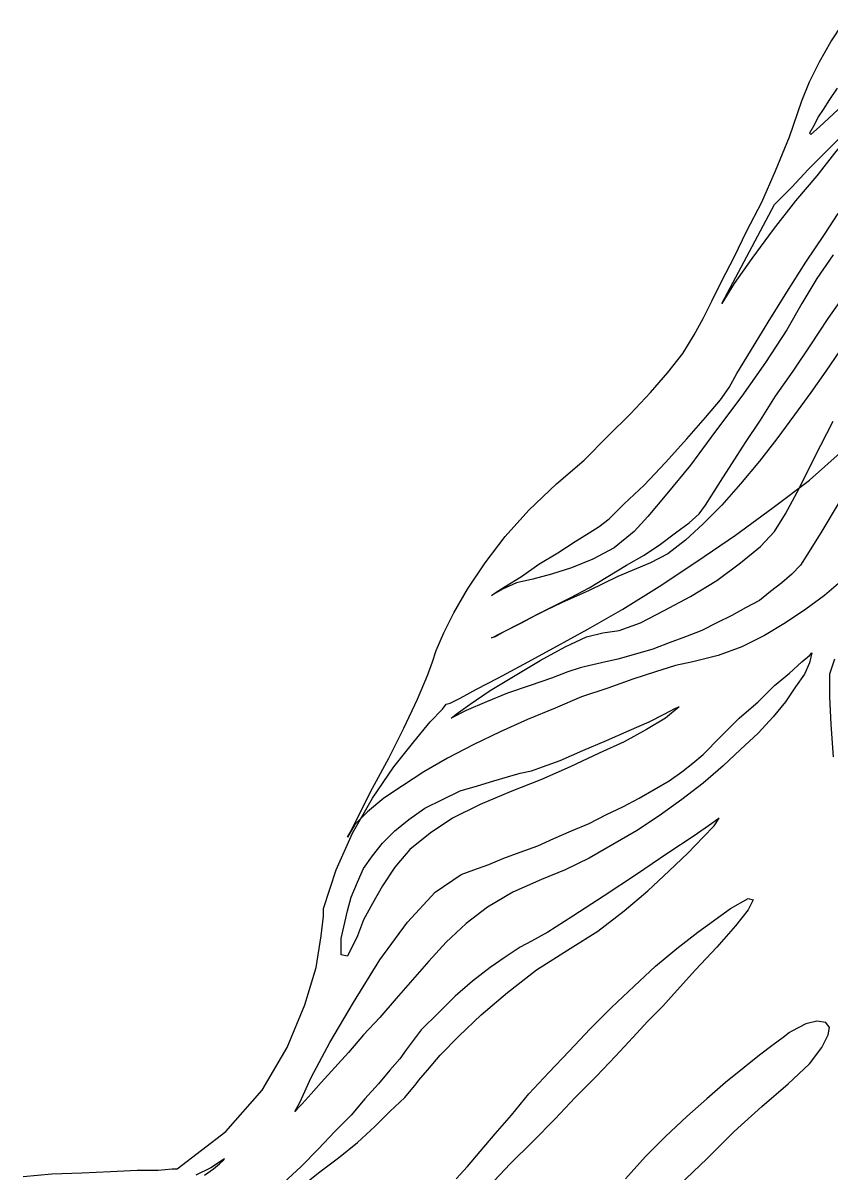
# Model space of a CAD drawing. Extents: x 140.76 to 141.51, y 60.02 to 61.76.
# Drawn here: x 140.9142 to 141.0354, y 61.5529 to 61.7253 of the extents above; entities that cross this region are included whole.
import ezdxf

# ---------------------------------------------------------------- set-up
doc = ezdxf.new("R2010")
doc.units = 0
doc.layers.get('0').update_dxf_attribs({"linetype": 'CONTINUOUS'})

msp = doc.modelspace()

# ---------------------------------------------------------------- linework, layer by layer
at = {"linetype": 'CONTINUOUS'}
for points in [[(140.96275, 61.60332), (140.96332, 61.60426), (140.96463, 61.60689), (140.96651, 61.61064), (140.96894, 61.61514), (140.97119, 61.61965), (140.97325, 61.62396), (140.97476, 61.62753), (140.97551, 61.62959), (140.97607, 61.63128), (140.9772, 61.63391), (140.97869, 61.6369), (140.98076, 61.64047), (140.98339, 61.64441), (140.98639, 61.64835), (140.98995, 61.65229), (140.99408, 61.65623), (140.99821, 61.65979), (141.00177, 61.66336), (141.00515, 61.66673), (141.00815, 61.66992), (141.01077, 61.67292), (141.01303, 61.67574), (141.01472, 61.67855), (141.01603, 61.68099), (141.01735, 61.68362), (141.01884, 61.68662), (141.02072, 61.69019), (141.02259, 61.69412), (141.02485, 61.69844), (141.02691, 61.70313), (141.02897, 61.70819), (141.03085, 61.71363), (141.03198, 61.71645), (141.03348, 61.71945), (141.03517, 61.72245), (141.03704, 61.72526)], [(141.03667, 61.6416), (141.03423, 61.63953), (141.03142, 61.63747), (141.02841, 61.6354), (141.02522, 61.63353), (141.02185, 61.63184), (141.01828, 61.63052), (141.01453, 61.62959), (141.0119, 61.62902), (141.0089, 61.62809), (141.00552, 61.62697), (141.00177, 61.62565), (140.99783, 61.62434), (140.9939, 61.62265), (140.98976, 61.62096), (140.98563, 61.61908), (140.9817, 61.6172), (140.97776, 61.61514), (140.97419, 61.61308), (140.971, 61.61102), (140.96819, 61.60914), (140.96575, 61.60708), (140.96388, 61.6052), (140.96275, 61.60332), (140.96332, 61.60426), (140.96463, 61.60689), (140.96651, 61.61064), (140.96894, 61.61514), (140.97119, 61.61965), (140.97325, 61.62396), (140.97476, 61.62753), (140.97551, 61.62959), (140.97607, 61.63128), (140.9772, 61.63391), (140.97869, 61.6369), (140.98076, 61.64047), (140.98339, 61.64441), (140.98639, 61.64835), (140.98995, 61.65229), (140.99408, 61.65623), (140.99821, 61.65979), (141.00177, 61.66336), (141.00515, 61.66673), (141.00815, 61.66992), (141.01077, 61.67292), (141.01303, 61.67574), (141.01472, 61.67855), (141.01603, 61.68099), (141.01735, 61.68362), (141.01884, 61.68662), (141.02072, 61.69019), (141.02259, 61.69412), (141.02485, 61.69844), (141.02691, 61.70313), (141.02897, 61.70819), (141.03085, 61.71363), (141.03198, 61.71645), (141.03348, 61.71945), (141.03517, 61.72245), (141.03704, 61.72526)], [(141.03611, 61.71551), (141.03498, 61.71382), (141.03404, 61.71232), (141.03329, 61.7112), (141.03272, 61.71007), (141.03198, 61.70875), (141.03216, 61.70857), (141.03348, 61.70969), (141.03629, 61.71232)], [(141.03836, 61.70875), (141.0376, 61.70801), (141.03573, 61.70576), (141.0331, 61.70238), (141.02991, 61.69862), (141.02654, 61.69431), (141.02335, 61.68999), (141.02072, 61.68624), (141.01884, 61.68325), (141.02672, 61.69806), (141.02747, 61.69882), (141.02935, 61.70069), (141.03179, 61.70331), (141.0346, 61.70613), (141.03704, 61.70857), (141.03873, 61.71007), (141.03929, 61.71026), (141.03836, 61.70875)], [(141.03554, 61.69056), (141.0331, 61.687), (141.03085, 61.68325), (141.0286, 61.6793), (141.02541, 61.67442), (141.02185, 61.66936), (141.01791, 61.66411), (141.01416, 61.65904), (141.01059, 61.65473), (141.00778, 61.65135), (141.00571, 61.6491), (141.00271, 61.64666), (140.99952, 61.64497), (140.99633, 61.64366), (140.99333, 61.64272), (140.99052, 61.64197), (140.98808, 61.64141), (140.98601, 61.64047), (140.98433, 61.63953), (140.98489, 61.63991), (140.98639, 61.64085), (140.98882, 61.64234), (140.99145, 61.64422), (140.99427, 61.64591), (140.99689, 61.6476), (140.99896, 61.64891), (141.00046, 61.64985), (141.00196, 61.65097), (141.00421, 61.65323), (141.00722, 61.65604), (141.01041, 61.65941), (141.01359, 61.66298), (141.01641, 61.66617), (141.01866, 61.6688), (141.01997, 61.67067), (141.0211, 61.67274), (141.02316, 61.67611), (141.02578, 61.68043), (141.0286, 61.68493), (141.03142, 61.68943), (141.03423, 61.69356), (141.03629, 61.69675)], [(141.03648, 61.67611), (141.03441, 61.67311), (141.03216, 61.66992), (141.02973, 61.66655), (141.0271, 61.66298), (141.02447, 61.65961), (141.02166, 61.65623), (141.01884, 61.65304), (141.01603, 61.65022), (141.0134, 61.64779), (141.01077, 61.64573), (141.00815, 61.64441), (141.00327, 61.64234), (140.99896, 61.64028), (140.99483, 61.63841), (140.99127, 61.63672), (140.98846, 61.63522), (140.9862, 61.63409), (140.98489, 61.63334), (140.98433, 61.63315), (140.9847, 61.63334), (140.98545, 61.63371), (140.98695, 61.63447), (140.98882, 61.6354), (140.99089, 61.63653), (140.99352, 61.63784), (140.99614, 61.63915), (140.99896, 61.64065), (141.00177, 61.64234), (141.00459, 61.64403), (141.00722, 61.64553), (141.00965, 61.64722), (141.0119, 61.64891), (141.01396, 61.65041), (141.01547, 61.65173), (141.01641, 61.65304), (141.01735, 61.65454), (141.01866, 61.6566), (141.02034, 61.65923), (141.02241, 61.66242), (141.02466, 61.66579), (141.02691, 61.66936), (141.02953, 61.67311), (141.03216, 61.67705), (141.03479, 61.68099), (141.03742, 61.68474)], [(141.03629, 61.65323), (141.03366, 61.64891), (141.0316, 61.64553), (141.03066, 61.64403), (141.02935, 61.64272), (141.02785, 61.64141), (141.02616, 61.64009), (141.02447, 61.63878), (141.02241, 61.63766), (141.02034, 61.63653), (141.01809, 61.6354), (141.01584, 61.63428), (141.0134, 61.63334), (141.01097, 61.6324), (141.00852, 61.63146), (141.0059, 61.63072), (141.00327, 61.62996), (141.00084, 61.6294), (140.99821, 61.62884), (140.99765, 61.62865), (140.99577, 61.62809), (140.99333, 61.62715), (140.99014, 61.62603), (140.98676, 61.6249), (140.98358, 61.62358), (140.98057, 61.62227), (140.97832, 61.62115), (140.97907, 61.62171), (140.98114, 61.62321), (140.98414, 61.62527), (140.98789, 61.62753), (140.99164, 61.62978), (140.9954, 61.63184), (140.99858, 61.63334), (141.00102, 61.63391), (141.00346, 61.63428), (141.00665, 61.6354), (141.01021, 61.63728), (141.01416, 61.63935), (141.01809, 61.64178), (141.02166, 61.64441), (141.02466, 61.64685), (141.02672, 61.6491), (141.02841, 61.65173), (141.03047, 61.65566), (141.03272, 61.66017), (141.03554, 61.66561)], [(140.91416, 61.55249), (140.91848, 61.55286), (140.92298, 61.55305), (140.92729, 61.55323), (140.93124, 61.55342), (140.93443, 61.55342), (140.93649, 61.55361), (140.93724, 61.55361), (140.94456, 61.55924), (140.95, 61.56543), (140.95375, 61.57181), (140.95638, 61.57819), (140.95806, 61.58381), (140.95881, 61.58851), (140.95919, 61.5915), (140.95919, 61.59263), (140.96106, 61.59844), (140.9635, 61.60389), (140.96651, 61.60914), (140.9697, 61.61383), (140.97269, 61.61758), (140.97514, 61.62059), (140.97701, 61.62246), (140.97757, 61.62321), (140.97813, 61.6234), (140.97963, 61.62414), (140.98208, 61.62546), (140.98527, 61.62715), (140.9892, 61.62921), (140.9937, 61.63165), (140.99877, 61.63447), (141.00403, 61.63747), (141.00947, 61.64085), (141.01509, 61.6446), (141.02091, 61.64854), (141.02654, 61.65267), (141.03198, 61.65679), (141.03704, 61.6613)], [(141.03235, 61.6309), (141.03198, 61.6294), (141.03123, 61.62771), (141.02991, 61.62584), (141.02841, 61.62358), (141.02654, 61.62133), (141.02429, 61.6189), (141.02166, 61.61646), (141.01903, 61.61402), (141.01603, 61.61139), (141.01284, 61.60895), (141.00947, 61.60651), (141.00609, 61.60426), (141.00252, 61.6022), (140.99896, 61.60014), (140.9954, 61.59844), (140.99183, 61.59695), (140.98752, 61.59507), (140.98376, 61.59282), (140.98057, 61.59038), (140.97757, 61.58756), (140.97494, 61.58475), (140.97251, 61.58194), (140.97006, 61.57912), (140.96763, 61.57631), (140.96519, 61.57368), (140.96294, 61.57105), (140.96087, 61.5688), (140.95881, 61.56656), (140.95731, 61.56487), (140.956, 61.56337), (140.95525, 61.56261), (140.95487, 61.56224), (140.95562, 61.56355), (140.95731, 61.5673), (140.96013, 61.57256), (140.96369, 61.57856), (140.96763, 61.58494), (140.97175, 61.59057), (140.97588, 61.59507), (140.97982, 61.5977), (140.9817, 61.59844), (140.98395, 61.5992), (140.9862, 61.60014), (140.98864, 61.60107), (140.99127, 61.60201), (140.9937, 61.60313), (140.99633, 61.60426), (140.99896, 61.60538), (141.00158, 61.6067), (141.00403, 61.60783), (141.00646, 61.60914), (141.00871, 61.61045), (141.01097, 61.61176), (141.01284, 61.61308), (141.01453, 61.61439), (141.01603, 61.61571), (141.01866, 61.61833), (141.02147, 61.62115), (141.02429, 61.62358), (141.02672, 61.62603), (141.02897, 61.6279), (141.03085, 61.62959), (141.03198, 61.63052), (141.03235, 61.6309)], [(141.03573, 61.62996), (141.03498, 61.62771), (141.03498, 61.62434), (141.03517, 61.62021), (141.03554, 61.61533)], [(141.01246, 61.62284), (141.01041, 61.62115), (141.00758, 61.61946), (141.00421, 61.61758), (141.00046, 61.61589), (140.99614, 61.61383), (140.99183, 61.61196), (140.98714, 61.61008), (140.98264, 61.6082), (140.97851, 61.60614), (140.97514, 61.60389), (140.97213, 61.60145), (140.96988, 61.59882), (140.968, 61.59601), (140.96651, 61.59338), (140.96519, 61.59094), (140.96425, 61.58851), (140.96275, 61.5855), (140.96181, 61.58569), (140.96181, 61.58813), (140.96275, 61.59226), (140.96332, 61.59432), (140.96425, 61.59657), (140.96519, 61.59864), (140.96651, 61.60051), (140.968, 61.60239), (140.96988, 61.60426), (140.97195, 61.60595), (140.97438, 61.60764), (140.97701, 61.60895), (140.97963, 61.61026), (140.98226, 61.61102), (140.9847, 61.61176), (140.98676, 61.61233), (140.98864, 61.61289), (140.99033, 61.61327), (140.99145, 61.61364), (140.99464, 61.61477), (140.99802, 61.61627), (141.00158, 61.61777), (141.00496, 61.61927), (141.00796, 61.62059), (141.01021, 61.62171), (141.0119, 61.62265), (141.01246, 61.62284)], [(140.95562, 61.55079), (140.95844, 61.55305), (140.96144, 61.5553), (140.96425, 61.55755), (140.96687, 61.55999), (140.96913, 61.56224), (140.97138, 61.56431), (140.97307, 61.56637), (140.97345, 61.56693), (140.97476, 61.56843), (140.97664, 61.57068), (140.97945, 61.5735), (140.98282, 61.57669), (140.98676, 61.58006), (140.99108, 61.58343), (140.99614, 61.58662), (141.00027, 61.58925), (141.00421, 61.59226), (141.00778, 61.59525), (141.01097, 61.59826), (141.01378, 61.60089), (141.01603, 61.60332), (141.01772, 61.60502), (141.01847, 61.60614), (141.01735, 61.60538), (141.01472, 61.60351), (141.01077, 61.60089), (141.00609, 61.5977), (141.00121, 61.59451), (140.99652, 61.5915), (140.99277, 61.58907), (140.99033, 61.58775), (140.98864, 61.58682), (140.98639, 61.58532), (140.98414, 61.58381), (140.98151, 61.58175), (140.97889, 61.5795), (140.97644, 61.57706), (140.97382, 61.57443), (140.97157, 61.57143), (140.97063, 61.57012), (140.96913, 61.56843), (140.96744, 61.56637), (140.96538, 61.56411), (140.96332, 61.56168), (140.96087, 61.55924), (140.95844, 61.55661), (140.95581, 61.55398), (140.95319, 61.55155)], [(140.97907, 61.55211), (140.98076, 61.55398), (140.98264, 61.55624), (140.98489, 61.55886), (140.98733, 61.56168), (140.98995, 61.56487), (140.99295, 61.56806), (140.99596, 61.57125), (140.99915, 61.57462), (141.00234, 61.57781), (141.00571, 61.581), (141.0089, 61.584), (141.01209, 61.58662), (141.01528, 61.58907), (141.02016, 61.59263), (141.02279, 61.59413), (141.02353, 61.59394), (141.02279, 61.59244), (141.02091, 61.59001), (141.01809, 61.58682), (141.0149, 61.58343), (141.01171, 61.57988), (141.01003, 61.578), (141.00778, 61.57575), (141.00552, 61.57331), (141.0029, 61.57049), (141.00008, 61.56749), (140.99689, 61.56431), (140.9939, 61.56112), (140.99052, 61.55773), (140.98714, 61.55436), (140.98395, 61.55099)], [(141.01246, 61.55117), (141.01659, 61.55511), (141.02072, 61.55924), (141.02485, 61.56299), (141.02879, 61.56637), (141.03198, 61.56937), (141.03385, 61.57181), (141.03479, 61.57368), (141.03498, 61.57481), (141.03441, 61.57556), (141.0331, 61.57575), (141.03142, 61.57537), (141.02935, 61.57424)], [(141.02935, 61.57424), (141.02897, 61.57406), (141.02804, 61.57331), (141.02654, 61.57218), (141.02447, 61.57068), (141.02222, 61.5688), (141.0194, 61.56656), (141.01659, 61.56411), (141.01359, 61.56149), (141.01041, 61.55849), (141.0074, 61.55548), (141.0044, 61.55211)], [(140.94137, 61.55267), (140.94268, 61.55361), (140.94362, 61.55436), (140.94418, 61.55492), (140.94436, 61.55511), (140.9423, 61.5538), (140.94005, 61.55267)]]:
    msp.add_lwpolyline(points, dxfattribs=at)

doc.saveas('drawing.dxf')
